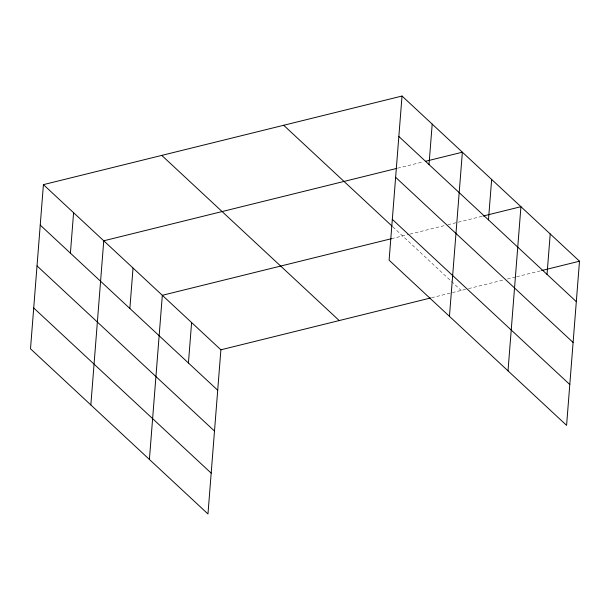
<?xml version="1.0" encoding="UTF-8"?>
<svg xmlns="http://www.w3.org/2000/svg" width="610" height="610" viewBox="0 0 610 610"><rect width="100%" height="100%" fill="white"/><g stroke="black" fill="none" stroke-linecap="round" stroke-linejoin="round"><path stroke-width="0.46" stroke-dasharray="3.05 2.29" d="M397.651 168.185L423.538 161.787M391.506 238.678L409.066 234.339M409.989 234.11L444.194 225.662M447.892 224.747L483.029 216.062M431.598 297.741L467.634 288.843M468.556 288.614L503.685 279.937M507.383 279.022L515.709 276.963M516.632 276.734L540.666 270.794M392.832 226.851L461.16 290.444"/><path stroke-width="0.91" d="M43.417 184.639L30.5 348.798L207.972 513.963L220.889 349.804L43.417 184.639L402.028 96.037L579.5 261.202L566.583 425.361L389.111 260.195L402.028 96.037M70.409 253.158L73.589 212.715M90.844 404.956L103.761 240.79L396.729 168.413M129.861 308.492L133.041 268.049M149.404 459.46L162.329 295.301L391.506 238.678M188.429 362.996L191.609 322.553M429.013 164.563L432.2 124.12M449.448 316.354L462.365 152.195L425.383 161.33M488.465 219.89L491.652 179.447M508.016 370.857L520.932 206.698L483.029 216.062M547.033 274.393L550.22 233.95M220.889 349.804L430.675 297.97M541.596 270.565L579.5 261.202M398.849 136.48L576.32 301.645M395.631 177.312L573.103 342.477M392.321 219.371L569.793 384.536M283.688 125.279L392.138 226.203M161.757 155.398L339.229 320.563M40.237 225.082L217.709 390.248M37.027 265.907L214.499 431.072M33.71 307.974L211.182 473.139"/></g></svg>
